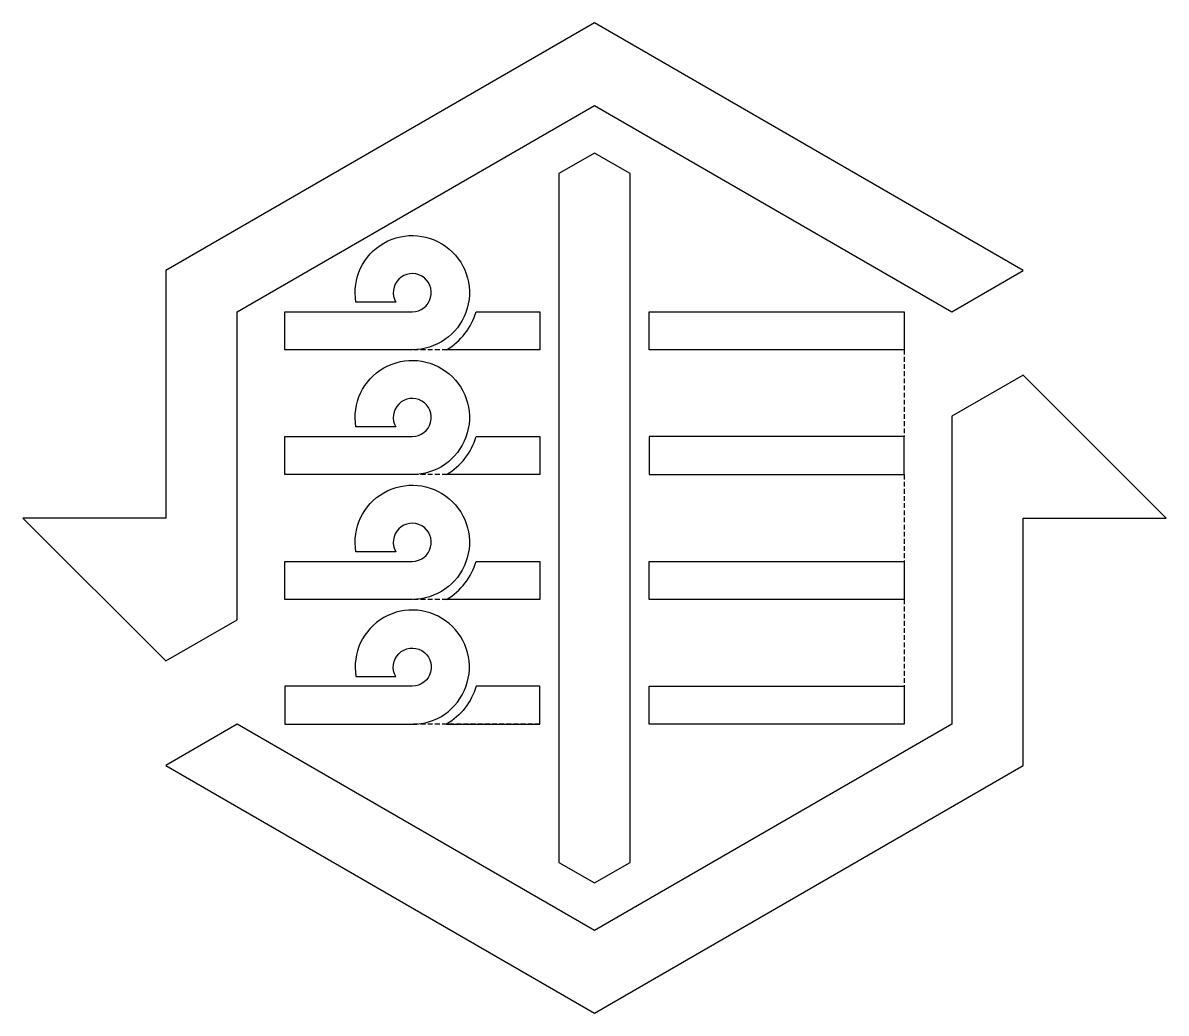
# Model space of a CAD drawing. Header units: millimetres. Extents: x 60 to 180, y -97 to 7.
import ezdxf

# ---------------------------------------------------------------- set-up
doc = ezdxf.new("R2010")
doc.units = ezdxf.units.MM
doc.linetypes.add('DASHED', pattern=[0.75, 0.5, -0.25])
doc.layers.get('0').update_dxf_attribs({"linetype": 'CONTINUOUS'})
doc.layers.add('1', color=7, linetype='DASHED')

msp = doc.modelspace()

# ---------------------------------------------------------------- linework, layer by layer
for points in [[(75, -19.02), (75, -45), (60, -45), (75, -60), (82.5, -55.67), (82.5, -23.35), (120, -1.7), (157.5, -23.35), (165, -19.02), (120, 6.96)], [(116.25, -81.14), (120, -83.3), (123.75, -81.14), (123.75, -8.86), (120, -6.7), (116.25, -8.86)], [(152.5, -27.35), (125.75, -27.35), (125.75, -23.35), (152.5, -23.35)], [(165, -30), (157.5, -34.33), (157.5, -66.65), (120, -88.3), (82.5, -66.65), (75, -70.98), (120, -96.96), (165, -70.98), (165, -45), (180, -45)], [(125.75, -40.45), (152.5, -40.45), (152.5, -36.45), (125.75, -36.45)], [(152.5, -53.55), (125.75, -53.55), (125.75, -49.55), (152.5, -49.55)], [(152.5, -66.65), (125.75, -66.65), (125.75, -62.65), (152.5, -62.65)]]:
    msp.add_lwpolyline(points, close=True)
for points in [[(100.87, -23.35, 3.732051), (99.14, -22.35), (94.96, -22.35, -2.732409), (100.87, -27.35), (87.5, -27.35), (87.5, -23.35)], [(104.48, -27.35, 0.187126), (107.58, -23.35), (114.25, -23.35), (114.25, -27.35)], [(100.87, -36.45, 3.732051), (99.14, -35.45), (94.96, -35.45, -2.732409), (100.87, -40.45), (87.5, -40.45), (87.5, -36.45)], [(104.48, -40.45, 0.187126), (107.58, -36.45), (114.25, -36.45), (114.25, -40.45)], [(100.87, -49.55, 3.732051), (99.14, -48.55), (94.96, -48.55, -2.732409), (100.87, -53.55), (87.5, -53.55), (87.5, -49.55)], [(104.48, -53.55, 0.187126), (107.58, -49.55), (114.25, -49.55), (114.25, -53.55)], [(87.5, -62.65), (87.5, -66.65), (100.87, -66.65, 2.732409), (94.96, -61.65), (99.14, -61.65, -3.732051), (100.87, -62.65)], [(114.25, -66.65), (114.25, -62.65), (107.58, -62.65, -0.187126), (104.48, -66.65)]]:
    msp.add_lwpolyline(points, format="xyb", close=True)
at = {"layer": '1'}
for p, q in [((114.25, -27.35), (100.87, -27.35)), ((152.5, -27.35), (152.5, -36.45)), ((114.25, -40.45), (100.87, -40.45)), ((152.5, -40.45), (152.5, -49.55)), ((114.25, -53.55), (100.87, -53.55)), ((152.5, -53.55), (152.5, -62.65)), ((114.25, -66.65), (100.87, -66.65))]:
    msp.add_line(p, q, dxfattribs=at)

doc.saveas('drawing.dxf')
